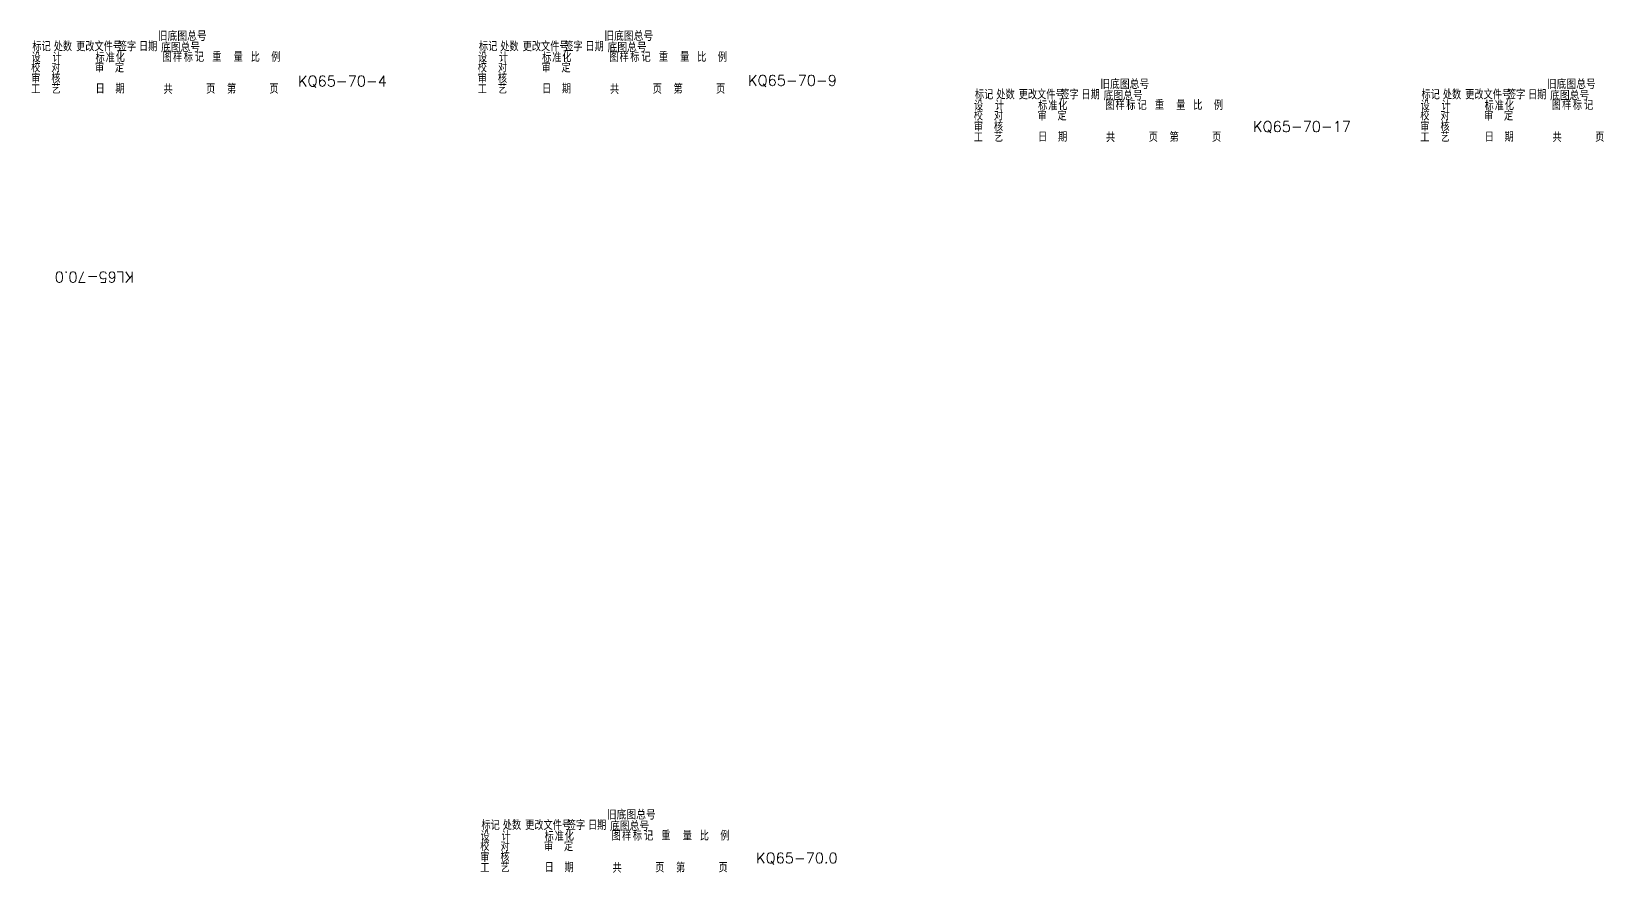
# Model space of a CAD drawing. Header units: millimetres. Extents: x 1188 to 14709, y -1491 to 2629.
# Drawn here: x 1493 to 2232, y 1744 to 2140 of the extents above; entities that cross this region are included whole.
import ezdxf

# ---------------------------------------------------------------- set-up
doc = ezdxf.new("R2010")
doc.units = ezdxf.units.MM
doc.layers.get('0').update_dxf_attribs({"lineweight": 50})
doc.layers.add('1', color=3, linetype='Continuous', lineweight=15)
doc.styles.add('GB2312', font='')
doc.styles.add('HZ', font='txt', dxfattribs={"width": 0.8, "bigfont": 'hztxt'})
doc.styles.add('HZTXT', font='txt', dxfattribs={"bigfont": 'HZTXT'})
doc.styles.get('GB2312').set_extended_font_data('FangSong_GB2312')

msp = doc.modelspace()

# ---------------------------------------------------------------- texts
at = {"color": 3, "char_height": 5, "width": 36.1292, "attachment_point": 1, "style": 'GB2312'}
for s, insert in [('{\\Ftxt,hztxt|c134;KQ65-70-4}', (1618.47859, 2118.62376)), ('{\\Ftxt,hztxt|c134;KQ65-70-9}', (1830.12475, 2118.92644)), ('{\\Ftxt,hztxt|c134;KQ65-70-17}', (2067.62069, 2097.23291)), ('{\\Ftxt,hztxt|c134;KQ65-70.0}', (1833.90764, 1752.95285))]:
    msp.add_mtext(s, dxfattribs=dict(at, insert=insert))
at = {"color": 3, "insert": (1541.37044, 2021.37002), "char_height": 5, "width": 36.1292, "attachment_point": 1, "rotation": 180, "style": 'GB2312'}
msp.add_mtext('\\Ftxt.shx,hztxt.shx;KL65-70.0', dxfattribs=at)
at = {"layer": '1', "style": 'HZ', "width": 0.8}
for s, p in [('标记', (1493.54785, 2130.23512)), ('处数', (1503.59205, 2130.23512)), ('更改文件号', (1514.12987, 2130.23512)), ('签字', (1533.72465, 2130.23512)), ('日期', (1543.64636, 2130.23512)), ('标记', (1703.54785, 2130.23512)), ('处数', (1713.59205, 2130.23512)), ('更改文件号', (1724.12987, 2130.23512)), ('签字', (1743.72465, 2130.23512)), ('日期', (1753.64636, 2130.23512)), ('设', (1493.11803, 2125.09641)), ('计', (1502.98408, 2125.09641)), ('标', (1523.2521, 2125.01305)), ('准', (1528.00139, 2125.01305)), ('化', (1532.73213, 2125.16003)), ('图', (1554.81537, 2125.23794)), ('样', (1559.71498, 2125.23794)), ('标', (1564.73708, 2125.23794)), ('记', (1570.00416, 2125.23794)), ('重', (1578.16889, 2125.30995)), ('量', (1588.21855, 2125.30995)), ('比', (1596.21707, 2125.23794)), ('例', (1605.8938, 2125.23794)), ('设', (1703.11803, 2125.09641)), ('计', (1712.98408, 2125.09641)), ('标', (1733.2521, 2125.01305)), ('准', (1738.00139, 2125.01305)), ('化', (1742.73213, 2125.16003)), ('图', (1764.81537, 2125.23794)), ('样', (1769.71498, 2125.23794)), ('标', (1774.73708, 2125.23794)), ('记', (1780.00416, 2125.23794)), ('重', (1788.16889, 2125.30995)), ('量', (1798.21855, 2125.30995)), ('比', (1806.21707, 2125.23794)), ('例', (1815.8938, 2125.23794)), ('校', (1492.99554, 2120.35336)), ('审', (1492.99554, 2115.12585)), ('核', (1502.47557, 2115.27283)), ('对', (1502.47557, 2120.35336)), ('审', (1522.99784, 2120.25398)), ('定', (1532.35538, 2120.25398)), ('校', (1702.99554, 2120.35336)), ('审', (1702.99554, 2115.12585)), ('核', (1712.47557, 2115.27283)), ('对', (1712.47557, 2120.35336)), ('审', (1732.99784, 2120.25398)), ('定', (1742.35538, 2120.25398)), ('工', (1492.99554, 2110.10487)), ('艺', (1502.47557, 2110.25185)), ('日', (1523.2521, 2110.34298)), ('期', (1532.60964, 2110.34298)), ('共', (1555.18284, 2110.09943)), ('页', (1575.27124, 2110.2464)), ('第', (1585.07046, 2110.2464)), ('页', (1605.03637, 2110.2464)), ('工', (1702.99554, 2110.10487)), ('艺', (1712.47557, 2110.25185)), ('日', (1733.2521, 2110.34298)), ('期', (1742.60964, 2110.34298)), ('共', (1765.18284, 2110.09943)), ('页', (1785.27124, 2110.2464)), ('第', (1795.07046, 2110.2464)), ('页', (1815.03637, 2110.2464)), ('标记', (1936.82752, 2107.5912)), ('处数', (1946.87172, 2107.5912)), ('更改文件号', (1957.40954, 2107.5912)), ('签字', (1977.00432, 2107.5912)), ('标记', (2146.82752, 2107.5912)), ('处数', (2156.87172, 2107.5912)), ('更改文件号', (2167.40954, 2107.5912)), ('签字', (2187.00432, 2107.5912)), ('设', (1936.3977, 2102.45249)), ('计', (1946.26375, 2102.45249)), ('标', (1966.53176, 2102.36913)), ('准', (1971.28106, 2102.36913)), ('化', (1976.01179, 2102.51611)), ('日期', (1986.92603, 2107.5912)), ('图', (1998.09504, 2102.59402)), ('样', (2002.99465, 2102.59402)), ('标', (2008.01675, 2102.59402)), ('记', (2013.28383, 2102.59402)), ('重', (2021.44856, 2102.66603)), ('量', (2031.49822, 2102.66603)), ('比', (2039.49674, 2102.59402)), ('例', (2049.17347, 2102.59402)), ('设', (2146.3977, 2102.45249)), ('计', (2156.26375, 2102.45249)), ('标', (2176.53176, 2102.36913)), ('准', (2181.28106, 2102.36913)), ('化', (2186.01179, 2102.51611)), ('日期', (2196.92603, 2107.5912)), ('图', (2208.09504, 2102.59402)), ('样', (2212.99465, 2102.59402)), ('标', (2218.01675, 2102.59402)), ('记', (2223.28383, 2102.59402)), ('校', (1936.27521, 2097.70944)), ('对', (1945.75524, 2097.70944)), ('审', (1966.27751, 2097.61006)), ('定', (1975.63505, 2097.61006)), ('校', (2146.27521, 2097.70944)), ('对', (2155.75524, 2097.70944)), ('审', (2176.27751, 2097.61006)), ('定', (2185.63505, 2097.61006)), ('工', (1936.27521, 2087.46095)), ('审', (1936.27521, 2092.48193)), ('核', (1945.75523, 2092.62891)), ('艺', (1945.75523, 2087.60793)), ('日', (1966.53177, 2087.69906)), ('期', (1975.8893, 2087.69906)), ('共', (1998.46251, 2087.45551)), ('页', (2018.55091, 2087.60248)), ('第', (2028.35013, 2087.60248)), ('页', (2048.31604, 2087.60248)), ('工', (2146.27521, 2087.46095)), ('审', (2146.27521, 2092.48193)), ('核', (2155.75523, 2092.62891)), ('艺', (2155.75523, 2087.60793)), ('日', (2176.53177, 2087.69906)), ('期', (2185.8893, 2087.69906)), ('共', (2208.46251, 2087.45551)), ('页', (2228.55091, 2087.60248)), ('标记', (1704.73509, 1763.71715)), ('处数', (1714.77929, 1763.71715)), ('更改文件号', (1725.3171, 1763.71715)), ('签字', (1744.91189, 1763.71715)), ('日期', (1754.8336, 1763.71715)), ('校', (1704.18277, 1753.83539)), ('设', (1704.30526, 1758.57844)), ('对', (1713.6628, 1753.83539)), ('计', (1714.17131, 1758.57844)), ('审', (1734.18507, 1753.73601)), ('标', (1734.43933, 1758.49508)), ('准', (1739.18862, 1758.49508)), ('定', (1743.54261, 1753.73601)), ('化', (1743.91936, 1758.64206)), ('图', (1766.0026, 1758.71997)), ('样', (1770.90221, 1758.71997)), ('标', (1775.92431, 1758.71997)), ('记', (1781.19139, 1758.71997)), ('重', (1789.35613, 1758.79198)), ('量', (1799.40578, 1758.79198)), ('比', (1807.40431, 1758.71997)), ('例', (1817.08103, 1758.71997)), ('审', (1704.18277, 1748.60788)), ('核', (1713.6628, 1748.75486)), ('工', (1704.18277, 1743.5869)), ('艺', (1713.6628, 1743.73388)), ('日', (1734.43933, 1743.82501)), ('期', (1743.79687, 1743.82501)), ('共', (1766.37007, 1743.58146)), ('页', (1786.45847, 1743.72843)), ('第', (1796.25769, 1743.72843)), ('页', (1816.2236, 1743.72843))]:
    msp.add_text(s, height=4, dxfattribs=at).set_placement(p)
at = {"layer": '1', "style": 'HZTXT'}
for s, p in [('旧底图总号', (1552.52, 2135.10237)), ('底图总号', (1554.04554, 2129.76568)), ('旧底图总号', (1762.52, 2135.10237)), ('底图总号', (1764.04554, 2129.76568)), ('旧底图总号', (1995.79967, 2112.45845)), ('旧底图总号', (2205.79967, 2112.45845)), ('底图总号', (1997.32521, 2107.12176)), ('底图总号', (2207.32521, 2107.12176)), ('旧底图总号', (1763.70724, 1768.5844)), ('底图总号', (1765.23278, 1763.24771))]:
    msp.add_text(s, height=4, dxfattribs=at).set_placement(p)

doc.saveas('drawing.dxf')
